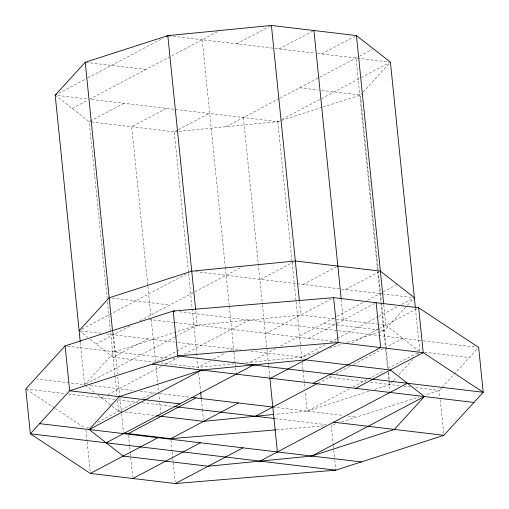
<?xml version="1.0" encoding="UTF-8"?>
<svg xmlns="http://www.w3.org/2000/svg" width="509" height="509" viewBox="0 0 509 509"><rect width="100%" height="100%" fill="white"/><g stroke="black" fill="none" stroke-linecap="round" stroke-linejoin="round"><path stroke-width="0.38" stroke-dasharray="2.54 1.91" d="M378.766 324.252L300.819 314.976L197.225 325.168L114.64 351.783L84.602 384.651L36.648 378.944M362.542 92.67L360.397 95.018L322.852 107.113M363.076 92.078L389.36 63.32M378.314 332.498L384.32 330.564L406.844 305.909M407.385 305.317L414.358 297.689L401.149 304.668M374.789 389.379L389.805 384.537L393.018 381.018M393.559 380.433L396.778 376.908M398.922 374.56L412.863 359.297M417.157 354.601L419.836 351.668L385.847 325.098L379.549 324.348M441.481 388.087L439.331 390.435L425.066 395.035M442.016 387.502L478.651 347.405M58.669 93.293L87.173 78.24M87.866 77.871L162.95 38.213M72.189 108.417L87.503 100.33M217.528 31.647L89.59 99.223L277.806 121.632L322.102 107.354M123.986 103.321L89.183 121.702L56.41 96.08M236.609 43.831L270.712 25.819M166.5 108.379L131.697 126.766L147.839 285.638M279.123 48.896L313.926 30.508M177.692 129.986L174.212 131.825L92.333 122.077M178.392 129.617L209.014 113.443M321.637 53.954L355.047 36.311M226.009 126.728L279.562 98.441M280.255 98.078L358.82 56.582M359.513 56.213L372.041 49.596M178.92 131.36L277.806 121.632L281.286 119.793M281.98 119.43L360.537 77.934M361.231 77.565L390.428 62.143M81.904 329.208L186.179 274.128M96.112 343.963L130.896 325.588M139.93 320.816L194.158 292.172M194.852 291.81L242.844 266.462M90.048 339.217L113.113 357.248L147.909 338.867M260.532 279.377L293.248 262.097M174.981 336.92L84.602 384.651L80.314 342.411M175.675 336.551L197.225 325.168L195.717 310.305M113.113 357.248L155.627 362.306L190.43 343.925M303.046 284.442L336.462 266.792M101.596 397.943L105.077 396.104M107.863 394.634L161.404 366.346M164.884 364.514L179.48 356.803M184.347 354.232L249.022 320.072M210.669 360.754L198.141 367.371L159.559 362.777M213.456 359.284L225.283 353.03M230.157 350.459L232.944 348.989M345.566 289.5L378.976 271.851M86.492 428.184L90.678 425.969M97.658 422.285L139.472 400.195M142.953 398.356L153.394 392.846M266.016 333.357L330.831 299.12M249.938 362.274L275.681 348.678M280.548 346.107L336.163 316.732M336.856 316.363L363.973 302.041M367.447 300.202L397.364 284.404M308.53 338.415L336.373 323.711M337.073 323.342L376.132 302.709M325.372 344.688L301.735 357.178L245.23 362.739M330.239 342.124L336.494 338.816M337.187 338.447L378.206 316.783M378.9 316.42L398.362 306.138M351.744 343.111L418.652 307.773M318.01 383.194L332.606 375.483M336.086 373.644L349.988 366.302M353.462 364.463L383.36 348.678M402.842 338.383L385.44 347.571L356.033 58.051M349.626 388.755L307.213 411.157L275.038 414.32M353.1 386.923L367.695 379.211M368.395 378.842L384.384 370.393M387.858 368.561L417.056 353.138M319.003 351.611L301.735 357.178L250.142 351.032M329.514 348.226L342.277 344.109M347.532 342.417L377.563 332.74M368.783 391.313L307.213 411.157L305.228 391.599M335.73 423.825L331.225 425.276L333.223 444.961M341.736 421.891L419.06 396.969M178.137 131.437L174.212 131.825L188.508 272.519M234.242 363.82L198.141 367.371L197.339 359.469M276.705 429.831L324.112 425.868M173.289 36.292L274.402 48.33M275.184 48.425L314.549 53.114M317.699 53.49L388.863 61.958M86.002 62.352L145.898 69.478M299.725 87.796L318.481 90.029M321.612 90.398L360.397 95.018L378.136 269.7M57.542 95.412L88.025 99.039M91.544 121.982L89.183 121.702L107.17 298.758M195.653 271.653L381.521 293.782M382.304 293.871L412.01 297.409M112.247 298.172L169.828 305.025M323.648 323.336L384.32 330.564M179.531 311.801L422.585 340.731M423.373 340.826L476.278 347.125M149.271 319.455L174.428 322.452M175.211 322.547L336.086 341.698M424.557 352.228L469.368 357.566M101.011 333.28L79.118 330.678L87.618 337.321M106.483 333.929L177.043 342.334M177.832 342.423L240.757 349.918M67.468 346.165L168.275 358.171M172.965 358.724L175.312 359.004M329.132 377.315L365.844 381.686M370.482 382.24L399.234 385.663M403.955 386.223L410.241 386.974M415.745 387.629L439.331 390.435L440.215 399.094M90.074 385.307L134.63 390.613M140.102 391.262L155.754 393.126M159.692 393.591L189.609 397.154M272.818 407.06L343.378 415.459M348.099 416.025L356.745 417.049M25.794 388.914L65.273 393.616M68.435 393.991L114.888 399.52M118.012 399.896L138.353 402.314M142.291 402.784L172.996 406.443M275.159 418.602L327.274 424.805M111.916 406.004L118.591 411.227L121.74 411.603M124.89 411.978L155.595 415.63M26.449 389.353L54.8 408.078M55.462 408.517L85.13 428.114M85.213 385.128L94.922 392.719M97.957 395.092L111.312 405.533M440.291 399.883L443.81 434.527M415.465 308.645L419.76 350.886M383.786 304.757L385.847 325.098M378.219 270.489L381.432 302.104M381.508 302.9L388.132 368.109M388.532 372.022L389.328 379.848M389.404 380.63L389.805 384.537M385.606 349.149L387.521 368.045M388.004 372.766L388.882 381.426M388.959 382.214L390.002 392.452M341.265 299.693L343.333 320.034M333.306 445.744L334.661 459.131M334.744 459.92L335.781 470.151M299.47 301.672L300.819 314.976M277.806 121.632L292.02 261.537M292.096 262.326L296.034 301.054M296.111 301.85L300.609 346.114M300.692 346.903L301.971 359.526M302.289 362.65L303.008 369.693M303.084 370.476L304.91 388.469M243.41 117.534L262.358 304.077M262.44 304.866L268.294 362.472M268.37 363.254L268.612 365.596M268.688 366.378L269.802 377.334M202.213 39.74L225.258 266.589M225.334 267.378L229.158 305.012M229.235 305.794L233.86 351.305M233.943 352.094L235.063 363.114M235.139 363.903L235.457 367.053M235.54 367.842L236.182 374.14M188.584 273.308L197.257 358.673M198.695 372.849L200.603 391.618M201.399 399.444L202.353 408.829M202.429 409.611L203.466 419.785M170.979 440.247L172.099 451.273M172.182 452.056L172.742 457.572M172.825 458.354L175.223 481.978M147.915 286.427L150.969 316.464M151.288 319.627L155.627 362.306M156.021 366.219L157.688 382.647M157.771 383.43L159.438 399.858M159.756 402.988L160.787 413.155M128.465 435.189L129.585 446.208M129.668 446.997L130.228 452.507M130.304 453.296L132.703 476.914M113.278 332.396L117.49 373.886M117.808 377.016L119.8 396.619M119.876 397.408L121.479 413.155M121.556 413.944L123.394 432.052M112.654 332.224L114.64 351.783M107.488 301.92L110.542 331.951M110.618 332.746L114.939 375.241M115.015 376.024L116.924 394.799M117.477 400.271L118.591 411.227M85.951 430.124L87.071 441.15M87.154 441.933L90.188 471.856"/><path stroke-width="0.76" d="M80.231 341.628L55.195 95.132L85.232 62.257L167.817 35.643L271.412 25.45L356.44 35.573L390.428 62.143L415.389 307.862M65.107 345.885L25.794 388.914L30.349 433.789L90.347 473.427L175.382 483.55L335.781 470.151L443.893 435.31L483.206 392.28L478.651 347.405L418.652 307.773L333.618 297.65L173.219 311.044L65.107 345.885L69.669 390.759L30.349 433.789L335.781 470.151M79.118 330.678L109.155 297.803L191.74 271.189L295.335 260.996L380.369 271.119L414.358 297.689M89.164 429.532L119.195 396.657L201.787 370.043L305.375 359.85L390.409 369.973L424.398 396.543L394.36 429.418L311.775 456.032L208.181 466.225L123.153 456.102L89.164 429.532L201.787 370.043M55.195 95.132L56.588 94.394M166.424 36.374L167.817 35.643L170.159 35.923M106.158 442.817L253.577 364.947M128.306 433.611L195.908 397.904M90.347 473.427L157.955 437.721M270.578 378.232L338.18 342.525L423.208 352.648L483.206 392.28L177.775 355.925L69.669 390.759L179.868 403.879M123.585 433.051L170.82 438.675L238.422 402.969M132.868 478.492L200.47 442.779M313.092 383.296L380.694 347.583L376.132 302.709M255.423 416.254L317.311 383.557M175.382 483.55L242.984 447.844M355.606 388.354L423.208 352.648L418.652 307.773M259.978 461.129L407.404 383.258M311.775 456.032L424.398 396.543M273.473 414.479L203.625 421.35L156.384 415.726M170.82 438.675L275.916 429.895M174.797 311.234L173.219 311.044L177.775 355.925L338.18 342.525L333.618 297.65M152.255 364.145L473.924 402.441M191.187 397.344L272.818 407.06M333.688 422.196L443.893 435.31M173.785 406.532L274.37 418.506M39.632 423.634L361.307 461.93M356.44 35.573L383.703 303.975M313.926 30.508L341.189 298.91M271.412 25.45L299.387 300.895M269.878 378.117L277.38 451.935M167.817 35.643L195.634 309.523M200.686 392.401L201.316 398.662M85.232 62.257L112.572 331.442"/></g></svg>
